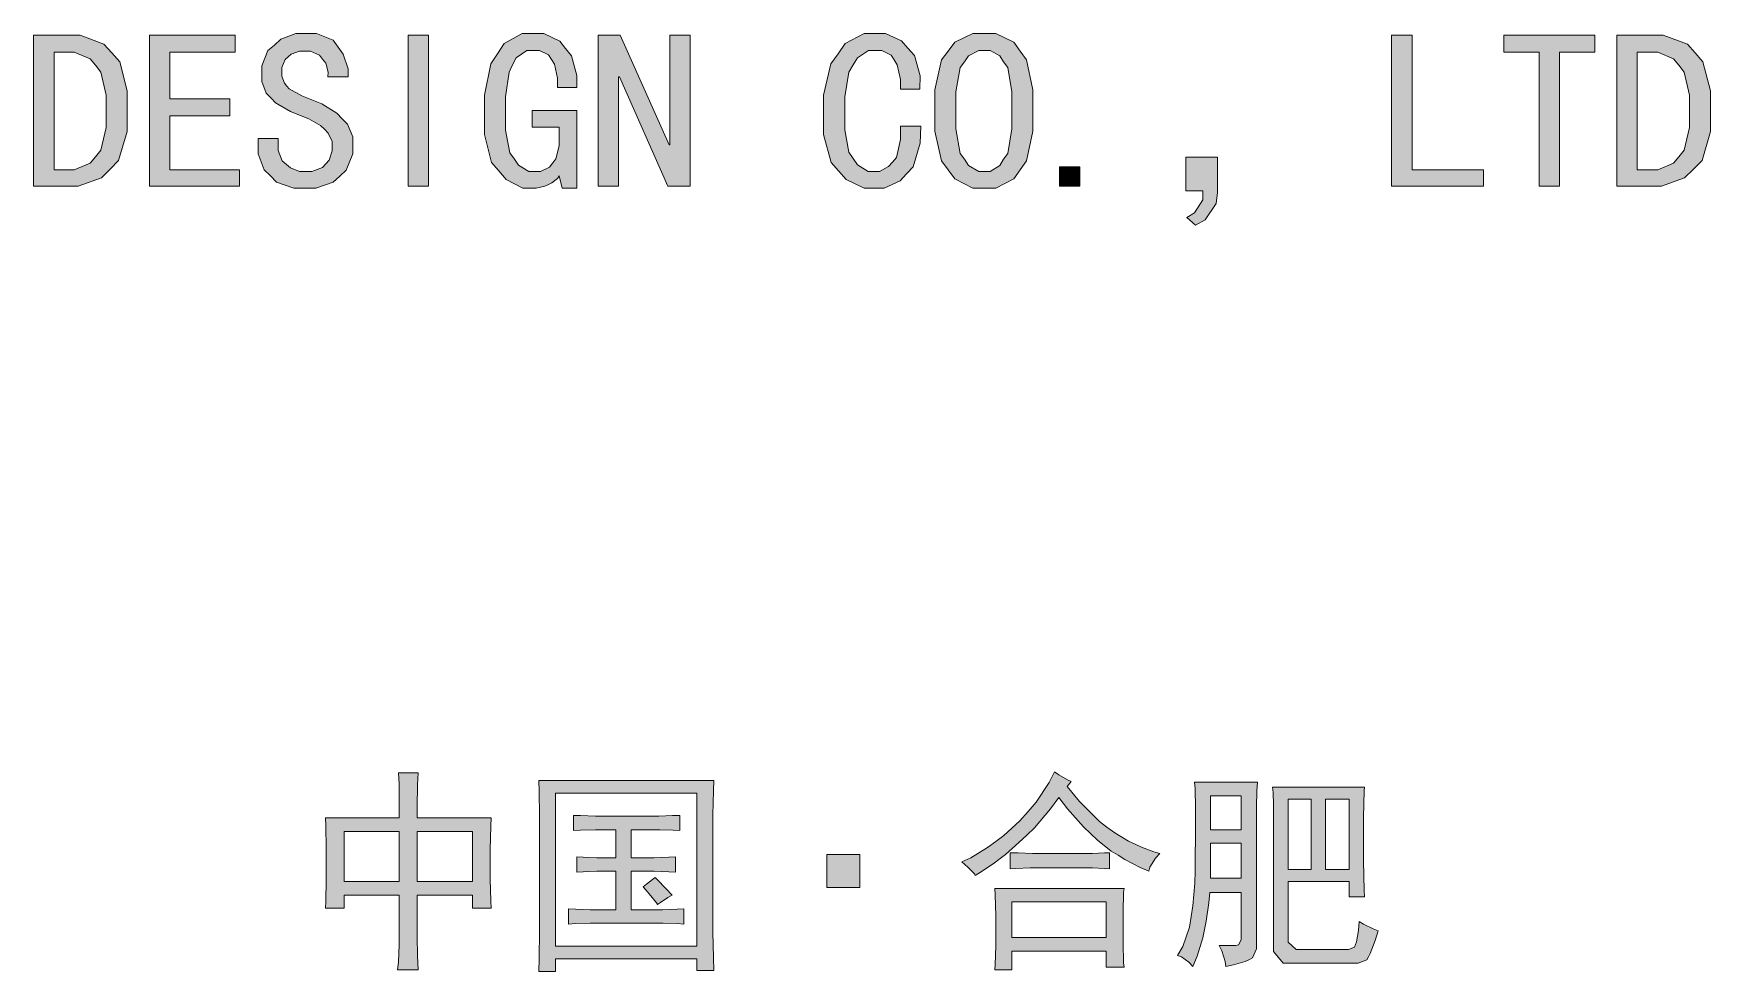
# Model space of a CAD drawing. Header units: millimetres. Extents: x 0 to 829, y 0 to 586.
# Drawn here: x 783.24 to 804.32, y 509.31 to 521.09 of the extents above; entities that cross this region are included whole.
import ezdxf

# ---------------------------------------------------------------- set-up
doc = ezdxf.new("R2010")
doc.units = ezdxf.units.MM

msp = doc.modelspace()

# ---------------------------------------------------------------- hatches: boundary and pattern name
h = msp.add_hatch(color=0)
h.paths.add_polyline_path([(784.419028, 520.114389), (784.419028, 519.860389), (784.309667, 519.497028), (784.203833, 519.387667), (784.094472, 519.278306), (783.801667, 519.172472), (783.62175, 519.172472), (783.24075, 519.172472), (783.24075, 521.070417), (783.62175, 521.070417), (783.826361, 521.070417), (784.126222, 520.957528), (784.225, 520.848167), (784.323778, 520.735278), (784.419028, 520.371917)])
h.paths.add_polyline_path([(784.154444, 520.114389), (784.154444, 520.319), (784.087417, 520.608278), (784.020389, 520.692944), (783.953361, 520.774083), (783.752278, 520.85875), (783.62175, 520.85875), (783.498278, 520.85875), (783.498278, 519.380611), (783.62175, 519.380611), (783.752278, 519.380611), (783.953361, 519.46175), (784.020389, 519.542889), (784.087417, 519.624028), (784.154444, 519.909778)])
h = msp.add_hatch(color=0)
h.dxf.hatch_style = 2
h.paths.add_polyline_path([(785.830139, 519.172472), (784.697722, 519.172472), (784.697722, 521.070417), (785.773694, 521.070417), (785.773694, 520.85875), (784.951722, 520.85875), (784.951722, 520.269611), (785.706667, 520.269611), (785.706667, 520.057944), (784.951722, 520.057944), (784.951722, 519.380611), (785.830139, 519.380611)])
h = msp.add_hatch(color=0)
h.dxf.hatch_style = 2
h.paths.add_polyline_path([(787.251833, 519.705167), (787.251833, 519.578167), (787.170694, 519.373556), (787.089556, 519.299472), (787.008417, 519.225389), (786.789694, 519.147778), (786.652111, 519.147778), (786.511, 519.147778), (786.295806, 519.225389), (786.218194, 519.303), (786.140583, 519.380611), (786.062972, 519.578167), (786.062972, 519.694583), (786.062972, 519.772194), (786.316972, 519.772194), (786.316972, 519.705167), (786.316972, 519.6205), (786.366361, 519.4935), (786.419278, 519.447639), (786.468667, 519.405306), (786.585083, 519.359444), (786.652111, 519.359444), (786.740306, 519.359444), (786.870833, 519.408833), (786.913167, 519.454694), (786.9555, 519.500556), (786.994306, 519.616972), (786.994306, 519.680472), (786.994306, 519.736917), (786.944917, 519.839222), (786.895528, 519.888611), (786.846139, 519.934472), (786.7015, 520.019139), (786.60625, 520.057944), (786.472194, 520.110861), (786.281694, 520.220222), (786.22525, 520.280194), (786.165278, 520.343694), (786.108833, 520.488333), (786.108833, 520.569472), (786.108833, 520.685889), (786.186444, 520.876389), (786.267583, 520.946944), (786.348722, 521.021028), (786.539222, 521.091583), (786.652111, 521.091583), (786.79675, 521.091583), (787.004889, 521.006917), (787.068389, 520.918722), (787.131889, 520.834056), (787.195389, 520.647083), (787.195389, 520.548306), (786.941389, 520.548306), (786.944917, 520.608278), (786.913167, 520.721167), (786.874361, 520.770556), (786.835556, 520.819944), (786.722667, 520.869333), (786.652111, 520.869333), (786.585083, 520.869333), (786.47925, 520.834056), (786.440444, 520.798778), (786.401639, 520.7635), (786.362833, 520.664722), (786.362833, 520.60475), (786.362833, 520.555361), (786.394583, 520.467167), (786.422806, 520.431889), (786.454556, 520.396611), (786.613306, 520.308417), (786.740306, 520.259028), (786.863778, 520.209639), (787.05075, 520.089694), (787.117778, 520.019139), (787.184806, 519.952111), (787.251833, 519.793361)])
h = msp.add_hatch(color=0)
h.dxf.hatch_style = 2
h.paths.add_polyline_path([(788.204333, 519.172472), (787.950333, 519.172472), (787.950333, 521.070417), (788.204333, 521.070417)])
h = msp.add_hatch(color=0)
h.dxf.hatch_style = 2
h.paths.add_polyline_path([(790.070528, 519.147778), (789.883556, 519.147778), (789.848278, 519.303), (789.827111, 519.27125), (789.756556, 519.214806), (789.710694, 519.193639), (789.664833, 519.172472), (789.559, 519.147778), (789.506083, 519.147778), (789.389667, 519.147778), (789.181528, 519.257139), (789.089806, 519.3665), (788.998083, 519.472333), (788.906361, 519.821583), (788.906361, 520.057944), (788.906361, 520.319), (788.9875, 520.710583), (789.072167, 520.837583), (789.156833, 520.964583), (789.382611, 521.091583), (789.52725, 521.091583), (789.65425, 521.091583), (789.855333, 520.996333), (789.925889, 520.904611), (789.999972, 520.809361), (790.070528, 520.565944), (790.070528, 520.41425), (789.827111, 520.41425), (789.827111, 520.530667), (789.788306, 520.707056), (789.7495, 520.7635), (789.710694, 520.823472), (789.597806, 520.879917), (789.52725, 520.879917), (789.439056, 520.879917), (789.305, 520.788194), (789.259139, 520.696472), (789.216806, 520.60475), (789.170944, 520.297833), (789.170944, 520.082639), (789.170944, 519.878028), (789.227389, 519.592278), (789.283833, 519.514667), (789.33675, 519.437056), (789.467278, 519.359444), (789.537833, 519.359444), (789.611917, 519.359444), (789.724806, 519.412361), (789.767139, 519.465278), (789.805944, 519.518194), (789.848278, 519.680472), (789.848278, 519.793361), (789.848278, 519.916833), (789.506083, 519.916833), (789.506083, 520.124972), (790.070528, 520.124972)])
h = msp.add_hatch(color=0)
h.dxf.hatch_style = 2
h.paths.add_polyline_path([(791.492222, 519.172472), (791.213528, 519.172472), (790.603222, 520.548306), (790.592639, 520.548306), (790.592639, 519.172472), (790.338639, 519.172472), (790.338639, 521.070417), (790.613806, 521.070417), (791.227639, 519.694583), (791.238222, 519.694583), (791.238222, 521.070417), (791.492222, 521.070417)])
h = msp.add_hatch(color=0)
h.dxf.hatch_style = 2
h.paths.add_polyline_path([(794.392056, 519.927417), (794.385, 519.71575), (794.296806, 519.415889), (794.212139, 519.327694), (794.131, 519.2395), (793.929917, 519.147778), (793.8135, 519.147778), (793.679444, 519.147778), (793.453667, 519.257139), (793.358417, 519.3665), (793.263167, 519.472333), (793.167917, 519.821583), (793.167917, 520.057944), (793.167917, 520.319), (793.259639, 520.710583), (793.351361, 520.837583), (793.443083, 520.964583), (793.679444, 521.091583), (793.824083, 521.091583), (793.947556, 521.091583), (794.148639, 520.999861), (794.229778, 520.908139), (794.310917, 520.816417), (794.385, 520.558889), (794.377944, 520.393083), (794.134528, 520.393083), (794.134528, 520.513028), (794.095722, 520.696472), (794.056917, 520.759972), (794.018111, 520.819944), (793.901694, 520.879917), (793.824083, 520.879917), (793.735889, 520.879917), (793.594778, 520.788194), (793.541861, 520.696472), (793.488944, 520.60475), (793.436028, 520.297833), (793.436028, 520.082639), (793.436028, 519.881556), (793.488944, 519.602861), (793.541861, 519.521722), (793.594778, 519.440583), (793.728833, 519.359444), (793.8135, 519.359444), (793.873472, 519.359444), (793.986361, 519.419417), (794.03575, 519.475861), (794.085139, 519.535833), (794.134528, 519.758083), (794.134528, 519.927417)])
h = msp.add_hatch(color=0)
h.paths.add_polyline_path([(795.799639, 520.124972), (795.799639, 519.863917), (795.7185, 519.489972), (795.640889, 519.377083), (795.55975, 519.264194), (795.333972, 519.147778), (795.189333, 519.147778), (795.044694, 519.147778), (794.818917, 519.264194), (794.73425, 519.377083), (794.649583, 519.489972), (794.568444, 519.863917), (794.568444, 520.124972), (794.568444, 520.386028), (794.649583, 520.759972), (794.73425, 520.869333), (794.818917, 520.982222), (795.044694, 521.091583), (795.189333, 521.091583), (795.333972, 521.091583), (795.55975, 520.982222), (795.640889, 520.869333), (795.7185, 520.759972), (795.799639, 520.386028)])
h.paths.add_polyline_path([(795.535056, 520.124972), (795.535056, 520.357806), (795.485667, 520.664722), (795.43275, 520.735278), (795.383361, 520.809361), (795.263417, 520.879917), (795.189333, 520.879917), (795.118778, 520.879917), (794.991778, 520.809361), (794.938861, 520.735278), (794.885944, 520.664722), (794.833028, 520.357806), (794.833028, 520.124972), (794.833028, 519.892139), (794.885944, 519.585222), (794.938861, 519.511139), (794.991778, 519.433528), (795.118778, 519.359444), (795.189333, 519.359444), (795.263417, 519.359444), (795.383361, 519.433528), (795.43275, 519.511139), (795.485667, 519.585222), (795.535056, 519.892139)])
h = msp.add_hatch(color=0)
h.dxf.hatch_style = 2
h.paths.add_polyline_path([(801.461722, 519.172472), (800.308139, 519.172472), (800.308139, 521.070417), (800.565667, 521.070417), (800.565667, 519.380611), (801.461722, 519.380611)])
h = msp.add_hatch(color=0)
h.dxf.hatch_style = 2
h.paths.add_polyline_path([(802.86225, 520.85875), (802.41775, 520.85875), (802.41775, 519.172472), (802.16375, 519.172472), (802.16375, 520.85875), (801.71925, 520.85875), (801.71925, 521.070417), (802.86225, 521.070417)])
h = msp.add_hatch(color=0)
h.paths.add_polyline_path([(804.315694, 520.114389), (804.315694, 519.860389), (804.209861, 519.497028), (804.1005, 519.387667), (803.991139, 519.278306), (803.701861, 519.172472), (803.518417, 519.172472), (803.140944, 519.172472), (803.140944, 521.070417), (803.518417, 521.070417), (803.723028, 521.070417), (804.026417, 520.957528), (804.121667, 520.848167), (804.220444, 520.735278), (804.315694, 520.371917)])
h.paths.add_polyline_path([(804.051111, 520.114389), (804.051111, 520.319), (803.984083, 520.608278), (803.917056, 520.692944), (803.850028, 520.774083), (803.652472, 520.85875), (803.518417, 520.85875), (803.394944, 520.85875), (803.394944, 519.380611), (803.518417, 519.380611), (803.652472, 519.380611), (803.850028, 519.46175), (803.917056, 519.542889), (803.984083, 519.624028), (804.051111, 519.909778)])
h = msp.add_hatch(color=0)
h.dxf.hatch_style = 2
h.paths.add_polyline_path([(797.722278, 519.539361), (798.120917, 519.539361), (798.120917, 519.094861), (798.103278, 518.95375), (797.965694, 518.749139), (797.842222, 518.682111), (797.732861, 518.780889), (797.831639, 518.837333), (797.933944, 519.003139), (797.933944, 519.116028), (797.722278, 519.116028)])
h = msp.add_hatch(color=0)
h.dxf.hatch_style = 2
h.paths.add_polyline_path([(796.388778, 519.172472), (796.134778, 519.172472), (796.134778, 519.415889), (796.388778, 519.415889)])
h = msp.add_hatch(color=0)
h.paths.add_polyline_path([(788.073806, 511.802944), (788.06675, 511.65125), (788.063222, 511.369028), (788.063222, 511.234972), (788.991028, 511.234972), (788.9875, 511.129139), (788.980444, 510.836333), (788.980444, 510.649361), (788.980444, 510.465917), (788.9875, 510.194278), (788.991028, 510.102556), (788.758194, 510.102556), (788.758194, 510.264833), (788.063222, 510.264833), (788.063222, 509.806222), (788.063222, 509.742722), (788.06675, 509.502833), (788.073806, 509.326444), (787.816278, 509.326444), (787.826861, 509.421694), (787.837444, 509.643944), (787.837444, 509.774472), (787.837444, 510.264833), (787.146, 510.264833), (787.146, 510.102556), (786.909639, 510.102556), (786.913167, 510.183694), (786.920222, 510.455333), (786.920222, 510.649361), (786.920222, 510.846917), (786.913167, 511.139722), (786.909639, 511.234972), (787.837444, 511.234972), (787.837444, 511.379611), (787.833917, 511.661833), (787.826861, 511.802944)])
h.paths.add_polyline_path([(788.758194, 510.434167), (788.758194, 511.065639), (788.063222, 511.065639), (788.063222, 510.434167)])
h.paths.add_polyline_path([(787.837444, 510.434167), (787.837444, 511.065639), (787.146, 511.065639), (787.146, 510.434167)])
h = msp.add_hatch(color=0)
h.paths.add_polyline_path([(791.788556, 511.704167), (791.785028, 511.573639), (791.777972, 511.273778), (791.777972, 511.107972), (791.777972, 509.964972), (791.777972, 509.799167), (791.785028, 509.474611), (791.788556, 509.315861), (791.576889, 509.315861), (791.576889, 509.464028), (789.802417, 509.464028), (789.802417, 509.305278), (789.59075, 509.305278), (789.594278, 509.467556), (789.601333, 509.80975), (789.601333, 509.986139), (789.601333, 511.107972), (789.601333, 511.266722), (789.594278, 511.566583), (789.59075, 511.704167)])
h.paths.add_polyline_path([(791.576889, 509.622778), (791.576889, 511.545417), (789.802417, 511.545417), (789.802417, 509.622778)])
h = msp.add_hatch(color=0)
h.dxf.hatch_style = 2
h.paths.add_polyline_path([(796.230028, 511.630083), (796.38525, 511.443111), (796.635722, 511.189111), (796.730972, 511.118556), (796.82975, 511.048), (797.002611, 510.942167), (797.08375, 510.903361), (797.164889, 510.868083), (797.320111, 510.808111), (797.394194, 510.786944), (797.341278, 510.7305), (797.270722, 510.617611), (797.256611, 510.564694), (797.14725, 510.610556), (796.95675, 510.712861), (796.872083, 510.765778), (796.783889, 510.818694), (796.611028, 510.956278), (796.522833, 511.037417), (796.434639, 511.122083), (796.237083, 511.347861), (796.124194, 511.4925), (796.021889, 511.347861), (795.820806, 511.1115), (795.722028, 511.01625), (795.62325, 510.924528), (795.457444, 510.776361), (795.386889, 510.723444), (795.316333, 510.670528), (795.161111, 510.564694), (795.076444, 510.511778), (795.065861, 510.532944), (794.981194, 510.617611), (794.907111, 510.681111), (795.02, 510.734028), (795.231667, 510.861028), (795.333972, 510.938639), (795.436278, 511.012722), (795.637361, 511.199694), (795.739667, 511.316111), (795.841972, 511.432528), (796.00425, 511.679472), (796.071278, 511.813528), (796.127722, 511.774722), (796.237083, 511.71475), (796.282944, 511.693583)])
h = msp.add_hatch(color=0)
h.paths.add_polyline_path([(798.142083, 509.633361), (798.209111, 509.629833), (798.314944, 509.629833), (798.350222, 509.633361), (798.3855, 509.640417), (798.41725, 509.703917), (798.41725, 509.763889), (798.41725, 510.296583), (798.022139, 510.296583), (798.011556, 510.169583), (797.979806, 509.93675), (797.958639, 509.830917), (797.937472, 509.728611), (797.863389, 509.495778), (797.810472, 509.368778), (797.761083, 509.421694), (797.665833, 509.488722), (797.616444, 509.506361), (797.683472, 509.61925), (797.768139, 509.862667), (797.789306, 509.996722), (797.810472, 510.130778), (797.835167, 510.413), (797.838694, 510.564694), (797.838694, 510.712861), (797.842222, 511.026833), (797.842222, 511.192639), (797.842222, 511.358444), (797.838694, 511.605389), (797.831639, 511.683), (798.621861, 511.683), (798.614806, 511.577167), (798.611278, 511.369028), (798.611278, 511.266722), (798.611278, 509.686278), (798.611278, 509.591028), (798.561889, 509.474611), (798.516028, 509.453444), (798.466639, 509.432278), (798.322, 509.389944), (798.22675, 509.368778), (798.216167, 509.432278), (798.173833, 509.566333)])
h.paths.add_polyline_path([(798.41725, 510.4765), (798.41725, 510.917472), (798.032722, 510.917472), (798.032722, 510.4765)])
h.paths.add_polyline_path([(798.41725, 511.086806), (798.41725, 511.513667), (798.032722, 511.513667), (798.032722, 511.086806)])
h = msp.add_hatch(color=0)
h.paths.add_polyline_path([(799.965944, 511.6195), (799.962417, 511.573639), (799.955361, 511.245556), (799.955361, 510.970389), (799.955361, 510.691694), (799.962417, 510.328333), (799.965944, 510.243667), (799.775444, 510.243667), (799.775444, 510.434167), (799.006389, 510.434167), (799.006389, 509.763889), (799.006389, 509.672167), (799.108694, 509.580444), (799.207472, 509.580444), (799.711944, 509.580444), (799.768389, 509.580444), (799.842472, 509.612194), (799.853056, 509.643944), (799.867167, 509.675694), (799.891861, 509.820333), (799.902444, 509.933222), (799.955361, 509.901472), (800.075306, 509.8415), (800.138806, 509.816806), (800.1, 509.693333), (800.040028, 509.531056), (800.018861, 509.488722), (799.997694, 509.449917), (799.888333, 509.411111), (799.796611, 509.411111), (799.069889, 509.411111), (798.946417, 509.411111), (798.822944, 509.55575), (798.822944, 509.696861), (798.822944, 511.309056), (798.822944, 511.400778), (798.819417, 511.556), (798.812361, 511.6195)])
h.paths.add_polyline_path([(799.775444, 510.585861), (799.775444, 511.471333), (799.475583, 511.471333), (799.475583, 510.585861)])
h.paths.add_polyline_path([(799.295667, 510.585861), (799.295667, 511.471333), (799.006389, 511.471333), (799.006389, 510.585861)])
h = msp.add_hatch(color=0)
h.dxf.hatch_style = 2
h.paths.add_polyline_path([(791.0195, 511.256139), (791.100639, 511.256139), (791.269972, 511.263194), (791.361694, 511.266722), (791.361694, 511.076222), (791.280556, 511.07975), (791.111222, 511.086806), (791.0195, 511.086806), (790.751389, 511.086806), (790.751389, 510.734028), (790.945417, 510.734028), (791.040667, 510.734028), (791.224111, 510.741083), (791.308778, 510.744611), (791.308778, 510.554111), (791.224111, 510.557639), (791.040667, 510.564694), (790.945417, 510.564694), (790.751389, 510.564694), (790.751389, 510.081389), (791.05125, 510.081389), (791.1465, 510.081389), (791.329944, 510.088444), (791.414611, 510.091972), (791.414611, 509.901472), (791.333472, 509.908528), (791.153556, 509.912056), (791.05125, 509.912056), (790.324528, 509.912056), (790.236333, 509.912056), (790.052889, 509.908528), (789.964694, 509.901472), (789.964694, 510.091972), (790.052889, 510.088444), (790.236333, 510.081389), (790.324528, 510.081389), (790.560889, 510.081389), (790.560889, 510.564694), (790.412722, 510.564694), (790.321, 510.564694), (790.148139, 510.557639), (790.070528, 510.554111), (790.070528, 510.744611), (790.148139, 510.741083), (790.321, 510.734028), (790.412722, 510.734028), (790.560889, 510.734028), (790.560889, 511.086806), (790.402139, 511.086806), (790.303361, 511.086806), (790.116389, 511.07975), (790.028194, 511.076222), (790.028194, 511.266722), (790.116389, 511.263194), (790.303361, 511.256139), (790.402139, 511.256139)])
h = msp.add_hatch(color=0)
h.dxf.hatch_style = 2
h.paths.add_polyline_path([(793.21025, 510.776361), (793.626528, 510.776361), (793.626528, 510.360083), (793.21025, 510.360083)])
h = msp.add_hatch(color=0)
h.dxf.hatch_style = 2
h.paths.add_polyline_path([(796.466389, 510.786944), (796.551056, 510.786944), (796.699222, 510.794), (796.762722, 510.797528), (796.762722, 510.596444), (796.695694, 510.599972), (796.551056, 510.607028), (796.476972, 510.607028), (795.87725, 510.607028), (795.764361, 510.607028), (795.584444, 510.599972), (795.513889, 510.596444), (795.513889, 510.797528), (795.616194, 510.794), (795.796111, 510.786944), (795.87725, 510.786944)])
h = msp.add_hatch(color=0)
h.dxf.hatch_style = 2
h.paths.add_polyline_path([(791.05125, 510.487083), (791.079472, 510.462389), (791.185306, 510.3495), (791.266444, 510.264833), (791.213528, 510.233083), (791.121806, 510.173111), (791.083, 510.148417), (791.068889, 510.169583), (790.977167, 510.278944), (790.903083, 510.370667), (790.945417, 510.402417), (791.0195, 510.462389)])
h = msp.add_hatch(color=0)
h.paths.add_polyline_path([(796.946167, 510.3495), (796.939111, 510.296583), (796.935583, 510.049639), (796.935583, 509.859139), (796.935583, 509.665111), (796.939111, 509.414639), (796.946167, 509.358194), (796.720389, 509.358194), (796.720389, 509.559278), (795.535056, 509.559278), (795.535056, 509.326444), (795.323389, 509.326444), (795.326917, 509.389944), (795.333972, 509.633361), (795.333972, 509.816806), (795.333972, 510.003778), (795.326917, 510.268361), (795.323389, 510.3495)])
h.paths.add_polyline_path([(796.720389, 509.732139), (796.720389, 510.180167), (795.535056, 510.180167), (795.535056, 509.732139)])

# ---------------------------------------------------------------- linework, layer by layer
at = {"color": 0, "lineweight": 0}
for points in [[(784.419028, 520.114389), (784.419028, 519.860389), (784.309667, 519.497028), (784.203833, 519.387667), (784.094472, 519.278306), (783.801667, 519.172472), (783.62175, 519.172472), (783.24075, 519.172472), (783.24075, 521.070417), (783.62175, 521.070417), (783.826361, 521.070417), (784.126222, 520.957528), (784.225, 520.848167), (784.323778, 520.735278), (784.419028, 520.371917)], [(785.830139, 519.172472), (784.697722, 519.172472), (784.697722, 521.070417), (785.773694, 521.070417), (785.773694, 520.85875), (784.951722, 520.85875), (784.951722, 520.269611), (785.706667, 520.269611), (785.706667, 520.057944), (784.951722, 520.057944), (784.951722, 519.380611), (785.830139, 519.380611)], [(787.251833, 519.705167), (787.251833, 519.578167), (787.170694, 519.373556), (787.089556, 519.299472), (787.008417, 519.225389), (786.789694, 519.147778), (786.652111, 519.147778), (786.511, 519.147778), (786.295806, 519.225389), (786.218194, 519.303), (786.140583, 519.380611), (786.062972, 519.578167), (786.062972, 519.694583), (786.062972, 519.772194), (786.316972, 519.772194), (786.316972, 519.705167), (786.316972, 519.6205), (786.366361, 519.4935), (786.419278, 519.447639), (786.468667, 519.405306), (786.585083, 519.359444), (786.652111, 519.359444), (786.740306, 519.359444), (786.870833, 519.408833), (786.913167, 519.454694), (786.9555, 519.500556), (786.994306, 519.616972), (786.994306, 519.680472), (786.994306, 519.736917), (786.944917, 519.839222), (786.895528, 519.888611), (786.846139, 519.934472), (786.7015, 520.019139), (786.60625, 520.057944), (786.472194, 520.110861), (786.281694, 520.220222), (786.22525, 520.280194), (786.165278, 520.343694), (786.108833, 520.488333), (786.108833, 520.569472), (786.108833, 520.685889), (786.186444, 520.876389), (786.267583, 520.946944), (786.348722, 521.021028), (786.539222, 521.091583), (786.652111, 521.091583), (786.79675, 521.091583), (787.004889, 521.006917), (787.068389, 520.918722), (787.131889, 520.834056), (787.195389, 520.647083), (787.195389, 520.548306), (786.941389, 520.548306), (786.944917, 520.608278), (786.913167, 520.721167), (786.874361, 520.770556), (786.835556, 520.819944), (786.722667, 520.869333), (786.652111, 520.869333), (786.585083, 520.869333), (786.47925, 520.834056), (786.440444, 520.798778), (786.401639, 520.7635), (786.362833, 520.664722), (786.362833, 520.60475), (786.362833, 520.555361), (786.394583, 520.467167), (786.422806, 520.431889), (786.454556, 520.396611), (786.613306, 520.308417), (786.740306, 520.259028), (786.863778, 520.209639), (787.05075, 520.089694), (787.117778, 520.019139), (787.184806, 519.952111), (787.251833, 519.793361)], [(788.204333, 519.172472), (787.950333, 519.172472), (787.950333, 521.070417), (788.204333, 521.070417)], [(790.070528, 519.147778), (789.883556, 519.147778), (789.848278, 519.303), (789.827111, 519.27125), (789.756556, 519.214806), (789.710694, 519.193639), (789.664833, 519.172472), (789.559, 519.147778), (789.506083, 519.147778), (789.389667, 519.147778), (789.181528, 519.257139), (789.089806, 519.3665), (788.998083, 519.472333), (788.906361, 519.821583), (788.906361, 520.057944), (788.906361, 520.319), (788.9875, 520.710583), (789.072167, 520.837583), (789.156833, 520.964583), (789.382611, 521.091583), (789.52725, 521.091583), (789.65425, 521.091583), (789.855333, 520.996333), (789.925889, 520.904611), (789.999972, 520.809361), (790.070528, 520.565944), (790.070528, 520.41425), (789.827111, 520.41425), (789.827111, 520.530667), (789.788306, 520.707056), (789.7495, 520.7635), (789.710694, 520.823472), (789.597806, 520.879917), (789.52725, 520.879917), (789.439056, 520.879917), (789.305, 520.788194), (789.259139, 520.696472), (789.216806, 520.60475), (789.170944, 520.297833), (789.170944, 520.082639), (789.170944, 519.878028), (789.227389, 519.592278), (789.283833, 519.514667), (789.33675, 519.437056), (789.467278, 519.359444), (789.537833, 519.359444), (789.611917, 519.359444), (789.724806, 519.412361), (789.767139, 519.465278), (789.805944, 519.518194), (789.848278, 519.680472), (789.848278, 519.793361), (789.848278, 519.916833), (789.506083, 519.916833), (789.506083, 520.124972), (790.070528, 520.124972)], [(791.492222, 519.172472), (791.213528, 519.172472), (790.603222, 520.548306), (790.592639, 520.548306), (790.592639, 519.172472), (790.338639, 519.172472), (790.338639, 521.070417), (790.613806, 521.070417), (791.227639, 519.694583), (791.238222, 519.694583), (791.238222, 521.070417), (791.492222, 521.070417)], [(794.392056, 519.927417), (794.385, 519.71575), (794.296806, 519.415889), (794.212139, 519.327694), (794.131, 519.2395), (793.929917, 519.147778), (793.8135, 519.147778), (793.679444, 519.147778), (793.453667, 519.257139), (793.358417, 519.3665), (793.263167, 519.472333), (793.167917, 519.821583), (793.167917, 520.057944), (793.167917, 520.319), (793.259639, 520.710583), (793.351361, 520.837583), (793.443083, 520.964583), (793.679444, 521.091583), (793.824083, 521.091583), (793.947556, 521.091583), (794.148639, 520.999861), (794.229778, 520.908139), (794.310917, 520.816417), (794.385, 520.558889), (794.377944, 520.393083), (794.134528, 520.393083), (794.134528, 520.513028), (794.095722, 520.696472), (794.056917, 520.759972), (794.018111, 520.819944), (793.901694, 520.879917), (793.824083, 520.879917), (793.735889, 520.879917), (793.594778, 520.788194), (793.541861, 520.696472), (793.488944, 520.60475), (793.436028, 520.297833), (793.436028, 520.082639), (793.436028, 519.881556), (793.488944, 519.602861), (793.541861, 519.521722), (793.594778, 519.440583), (793.728833, 519.359444), (793.8135, 519.359444), (793.873472, 519.359444), (793.986361, 519.419417), (794.03575, 519.475861), (794.085139, 519.535833), (794.134528, 519.758083), (794.134528, 519.927417)], [(795.799639, 520.124972), (795.799639, 519.863917), (795.7185, 519.489972), (795.640889, 519.377083), (795.55975, 519.264194), (795.333972, 519.147778), (795.189333, 519.147778), (795.044694, 519.147778), (794.818917, 519.264194), (794.73425, 519.377083), (794.649583, 519.489972), (794.568444, 519.863917), (794.568444, 520.124972), (794.568444, 520.386028), (794.649583, 520.759972), (794.73425, 520.869333), (794.818917, 520.982222), (795.044694, 521.091583), (795.189333, 521.091583), (795.333972, 521.091583), (795.55975, 520.982222), (795.640889, 520.869333), (795.7185, 520.759972), (795.799639, 520.386028)], [(801.461722, 519.172472), (800.308139, 519.172472), (800.308139, 521.070417), (800.565667, 521.070417), (800.565667, 519.380611), (801.461722, 519.380611)], [(802.86225, 520.85875), (802.41775, 520.85875), (802.41775, 519.172472), (802.16375, 519.172472), (802.16375, 520.85875), (801.71925, 520.85875), (801.71925, 521.070417), (802.86225, 521.070417)], [(804.315694, 520.114389), (804.315694, 519.860389), (804.209861, 519.497028), (804.1005, 519.387667), (803.991139, 519.278306), (803.701861, 519.172472), (803.518417, 519.172472), (803.140944, 519.172472), (803.140944, 521.070417), (803.518417, 521.070417), (803.723028, 521.070417), (804.026417, 520.957528), (804.121667, 520.848167), (804.220444, 520.735278), (804.315694, 520.371917)], [(784.154444, 520.114389), (784.154444, 520.319), (784.087417, 520.608278), (784.020389, 520.692944), (783.953361, 520.774083), (783.752278, 520.85875), (783.62175, 520.85875), (783.498278, 520.85875), (783.498278, 519.380611), (783.62175, 519.380611), (783.752278, 519.380611), (783.953361, 519.46175), (784.020389, 519.542889), (784.087417, 519.624028), (784.154444, 519.909778)], [(795.535056, 520.124972), (795.535056, 520.357806), (795.485667, 520.664722), (795.43275, 520.735278), (795.383361, 520.809361), (795.263417, 520.879917), (795.189333, 520.879917), (795.118778, 520.879917), (794.991778, 520.809361), (794.938861, 520.735278), (794.885944, 520.664722), (794.833028, 520.357806), (794.833028, 520.124972), (794.833028, 519.892139), (794.885944, 519.585222), (794.938861, 519.511139), (794.991778, 519.433528), (795.118778, 519.359444), (795.189333, 519.359444), (795.263417, 519.359444), (795.383361, 519.433528), (795.43275, 519.511139), (795.485667, 519.585222), (795.535056, 519.892139)], [(804.051111, 520.114389), (804.051111, 520.319), (803.984083, 520.608278), (803.917056, 520.692944), (803.850028, 520.774083), (803.652472, 520.85875), (803.518417, 520.85875), (803.394944, 520.85875), (803.394944, 519.380611), (803.518417, 519.380611), (803.652472, 519.380611), (803.850028, 519.46175), (803.917056, 519.542889), (803.984083, 519.624028), (804.051111, 519.909778)], [(797.722278, 519.539361), (798.120917, 519.539361), (798.120917, 519.094861), (798.103278, 518.95375), (797.965694, 518.749139), (797.842222, 518.682111), (797.732861, 518.780889), (797.831639, 518.837333), (797.933944, 519.003139), (797.933944, 519.116028), (797.722278, 519.116028)], [(796.388778, 519.172472), (796.134778, 519.172472), (796.134778, 519.415889), (796.388778, 519.415889)], [(788.073806, 511.802944), (788.06675, 511.65125), (788.063222, 511.369028), (788.063222, 511.234972), (788.991028, 511.234972), (788.9875, 511.129139), (788.980444, 510.836333), (788.980444, 510.649361), (788.980444, 510.465917), (788.9875, 510.194278), (788.991028, 510.102556), (788.758194, 510.102556), (788.758194, 510.264833), (788.063222, 510.264833), (788.063222, 509.806222), (788.063222, 509.742722), (788.06675, 509.502833), (788.073806, 509.326444), (787.816278, 509.326444), (787.826861, 509.421694), (787.837444, 509.643944), (787.837444, 509.774472), (787.837444, 510.264833), (787.146, 510.264833), (787.146, 510.102556), (786.909639, 510.102556), (786.913167, 510.183694), (786.920222, 510.455333), (786.920222, 510.649361), (786.920222, 510.846917), (786.913167, 511.139722), (786.909639, 511.234972), (787.837444, 511.234972), (787.837444, 511.379611), (787.833917, 511.661833), (787.826861, 511.802944)], [(791.788556, 511.704167), (791.785028, 511.573639), (791.777972, 511.273778), (791.777972, 511.107972), (791.777972, 509.964972), (791.777972, 509.799167), (791.785028, 509.474611), (791.788556, 509.315861), (791.576889, 509.315861), (791.576889, 509.464028), (789.802417, 509.464028), (789.802417, 509.305278), (789.59075, 509.305278), (789.594278, 509.467556), (789.601333, 509.80975), (789.601333, 509.986139), (789.601333, 511.107972), (789.601333, 511.266722), (789.594278, 511.566583), (789.59075, 511.704167)], [(796.230028, 511.630083), (796.38525, 511.443111), (796.635722, 511.189111), (796.730972, 511.118556), (796.82975, 511.048), (797.002611, 510.942167), (797.08375, 510.903361), (797.164889, 510.868083), (797.320111, 510.808111), (797.394194, 510.786944), (797.341278, 510.7305), (797.270722, 510.617611), (797.256611, 510.564694), (797.14725, 510.610556), (796.95675, 510.712861), (796.872083, 510.765778), (796.783889, 510.818694), (796.611028, 510.956278), (796.522833, 511.037417), (796.434639, 511.122083), (796.237083, 511.347861), (796.124194, 511.4925), (796.021889, 511.347861), (795.820806, 511.1115), (795.722028, 511.01625), (795.62325, 510.924528), (795.457444, 510.776361), (795.386889, 510.723444), (795.316333, 510.670528), (795.161111, 510.564694), (795.076444, 510.511778), (795.065861, 510.532944), (794.981194, 510.617611), (794.907111, 510.681111), (795.02, 510.734028), (795.231667, 510.861028), (795.333972, 510.938639), (795.436278, 511.012722), (795.637361, 511.199694), (795.739667, 511.316111), (795.841972, 511.432528), (796.00425, 511.679472), (796.071278, 511.813528), (796.127722, 511.774722), (796.237083, 511.71475), (796.282944, 511.693583)], [(791.576889, 509.622778), (791.576889, 511.545417), (789.802417, 511.545417), (789.802417, 509.622778)], [(798.142083, 509.633361), (798.209111, 509.629833), (798.314944, 509.629833), (798.350222, 509.633361), (798.3855, 509.640417), (798.41725, 509.703917), (798.41725, 509.763889), (798.41725, 510.296583), (798.022139, 510.296583), (798.011556, 510.169583), (797.979806, 509.93675), (797.958639, 509.830917), (797.937472, 509.728611), (797.863389, 509.495778), (797.810472, 509.368778), (797.761083, 509.421694), (797.665833, 509.488722), (797.616444, 509.506361), (797.683472, 509.61925), (797.768139, 509.862667), (797.789306, 509.996722), (797.810472, 510.130778), (797.835167, 510.413), (797.838694, 510.564694), (797.838694, 510.712861), (797.842222, 511.026833), (797.842222, 511.192639), (797.842222, 511.358444), (797.838694, 511.605389), (797.831639, 511.683), (798.621861, 511.683), (798.614806, 511.577167), (798.611278, 511.369028), (798.611278, 511.266722), (798.611278, 509.686278), (798.611278, 509.591028), (798.561889, 509.474611), (798.516028, 509.453444), (798.466639, 509.432278), (798.322, 509.389944), (798.22675, 509.368778), (798.216167, 509.432278), (798.173833, 509.566333)], [(798.41725, 511.086806), (798.41725, 511.513667), (798.032722, 511.513667), (798.032722, 511.086806)], [(799.965944, 511.6195), (799.962417, 511.573639), (799.955361, 511.245556), (799.955361, 510.970389), (799.955361, 510.691694), (799.962417, 510.328333), (799.965944, 510.243667), (799.775444, 510.243667), (799.775444, 510.434167), (799.006389, 510.434167), (799.006389, 509.763889), (799.006389, 509.672167), (799.108694, 509.580444), (799.207472, 509.580444), (799.711944, 509.580444), (799.768389, 509.580444), (799.842472, 509.612194), (799.853056, 509.643944), (799.867167, 509.675694), (799.891861, 509.820333), (799.902444, 509.933222), (799.955361, 509.901472), (800.075306, 509.8415), (800.138806, 509.816806), (800.1, 509.693333), (800.040028, 509.531056), (800.018861, 509.488722), (799.997694, 509.449917), (799.888333, 509.411111), (799.796611, 509.411111), (799.069889, 509.411111), (798.946417, 509.411111), (798.822944, 509.55575), (798.822944, 509.696861), (798.822944, 511.309056), (798.822944, 511.400778), (798.819417, 511.556), (798.812361, 511.6195)], [(799.295667, 510.585861), (799.295667, 511.471333), (799.006389, 511.471333), (799.006389, 510.585861)], [(799.775444, 510.585861), (799.775444, 511.471333), (799.475583, 511.471333), (799.475583, 510.585861)], [(791.0195, 511.256139), (791.100639, 511.256139), (791.269972, 511.263194), (791.361694, 511.266722), (791.361694, 511.076222), (791.280556, 511.07975), (791.111222, 511.086806), (791.0195, 511.086806), (790.751389, 511.086806), (790.751389, 510.734028), (790.945417, 510.734028), (791.040667, 510.734028), (791.224111, 510.741083), (791.308778, 510.744611), (791.308778, 510.554111), (791.224111, 510.557639), (791.040667, 510.564694), (790.945417, 510.564694), (790.751389, 510.564694), (790.751389, 510.081389), (791.05125, 510.081389), (791.1465, 510.081389), (791.329944, 510.088444), (791.414611, 510.091972), (791.414611, 509.901472), (791.333472, 509.908528), (791.153556, 509.912056), (791.05125, 509.912056), (790.324528, 509.912056), (790.236333, 509.912056), (790.052889, 509.908528), (789.964694, 509.901472), (789.964694, 510.091972), (790.052889, 510.088444), (790.236333, 510.081389), (790.324528, 510.081389), (790.560889, 510.081389), (790.560889, 510.564694), (790.412722, 510.564694), (790.321, 510.564694), (790.148139, 510.557639), (790.070528, 510.554111), (790.070528, 510.744611), (790.148139, 510.741083), (790.321, 510.734028), (790.412722, 510.734028), (790.560889, 510.734028), (790.560889, 511.086806), (790.402139, 511.086806), (790.303361, 511.086806), (790.116389, 511.07975), (790.028194, 511.076222), (790.028194, 511.266722), (790.116389, 511.263194), (790.303361, 511.256139), (790.402139, 511.256139)], [(787.837444, 510.434167), (787.837444, 511.065639), (787.146, 511.065639), (787.146, 510.434167)], [(788.758194, 510.434167), (788.758194, 511.065639), (788.063222, 511.065639), (788.063222, 510.434167)], [(798.41725, 510.4765), (798.41725, 510.917472), (798.032722, 510.917472), (798.032722, 510.4765)], [(793.21025, 510.776361), (793.626528, 510.776361), (793.626528, 510.360083), (793.21025, 510.360083)], [(796.466389, 510.786944), (796.551056, 510.786944), (796.699222, 510.794), (796.762722, 510.797528), (796.762722, 510.596444), (796.695694, 510.599972), (796.551056, 510.607028), (796.476972, 510.607028), (795.87725, 510.607028), (795.764361, 510.607028), (795.584444, 510.599972), (795.513889, 510.596444), (795.513889, 510.797528), (795.616194, 510.794), (795.796111, 510.786944), (795.87725, 510.786944)], [(791.05125, 510.487083), (791.079472, 510.462389), (791.185306, 510.3495), (791.266444, 510.264833), (791.213528, 510.233083), (791.121806, 510.173111), (791.083, 510.148417), (791.068889, 510.169583), (790.977167, 510.278944), (790.903083, 510.370667), (790.945417, 510.402417), (791.0195, 510.462389)], [(796.946167, 510.3495), (796.939111, 510.296583), (796.935583, 510.049639), (796.935583, 509.859139), (796.935583, 509.665111), (796.939111, 509.414639), (796.946167, 509.358194), (796.720389, 509.358194), (796.720389, 509.559278), (795.535056, 509.559278), (795.535056, 509.326444), (795.323389, 509.326444), (795.326917, 509.389944), (795.333972, 509.633361), (795.333972, 509.816806), (795.333972, 510.003778), (795.326917, 510.268361), (795.323389, 510.3495)], [(796.720389, 509.732139), (796.720389, 510.180167), (795.535056, 510.180167), (795.535056, 509.732139)]]:
    msp.add_lwpolyline(points, close=True, dxfattribs=at)

doc.saveas('drawing.dxf')
